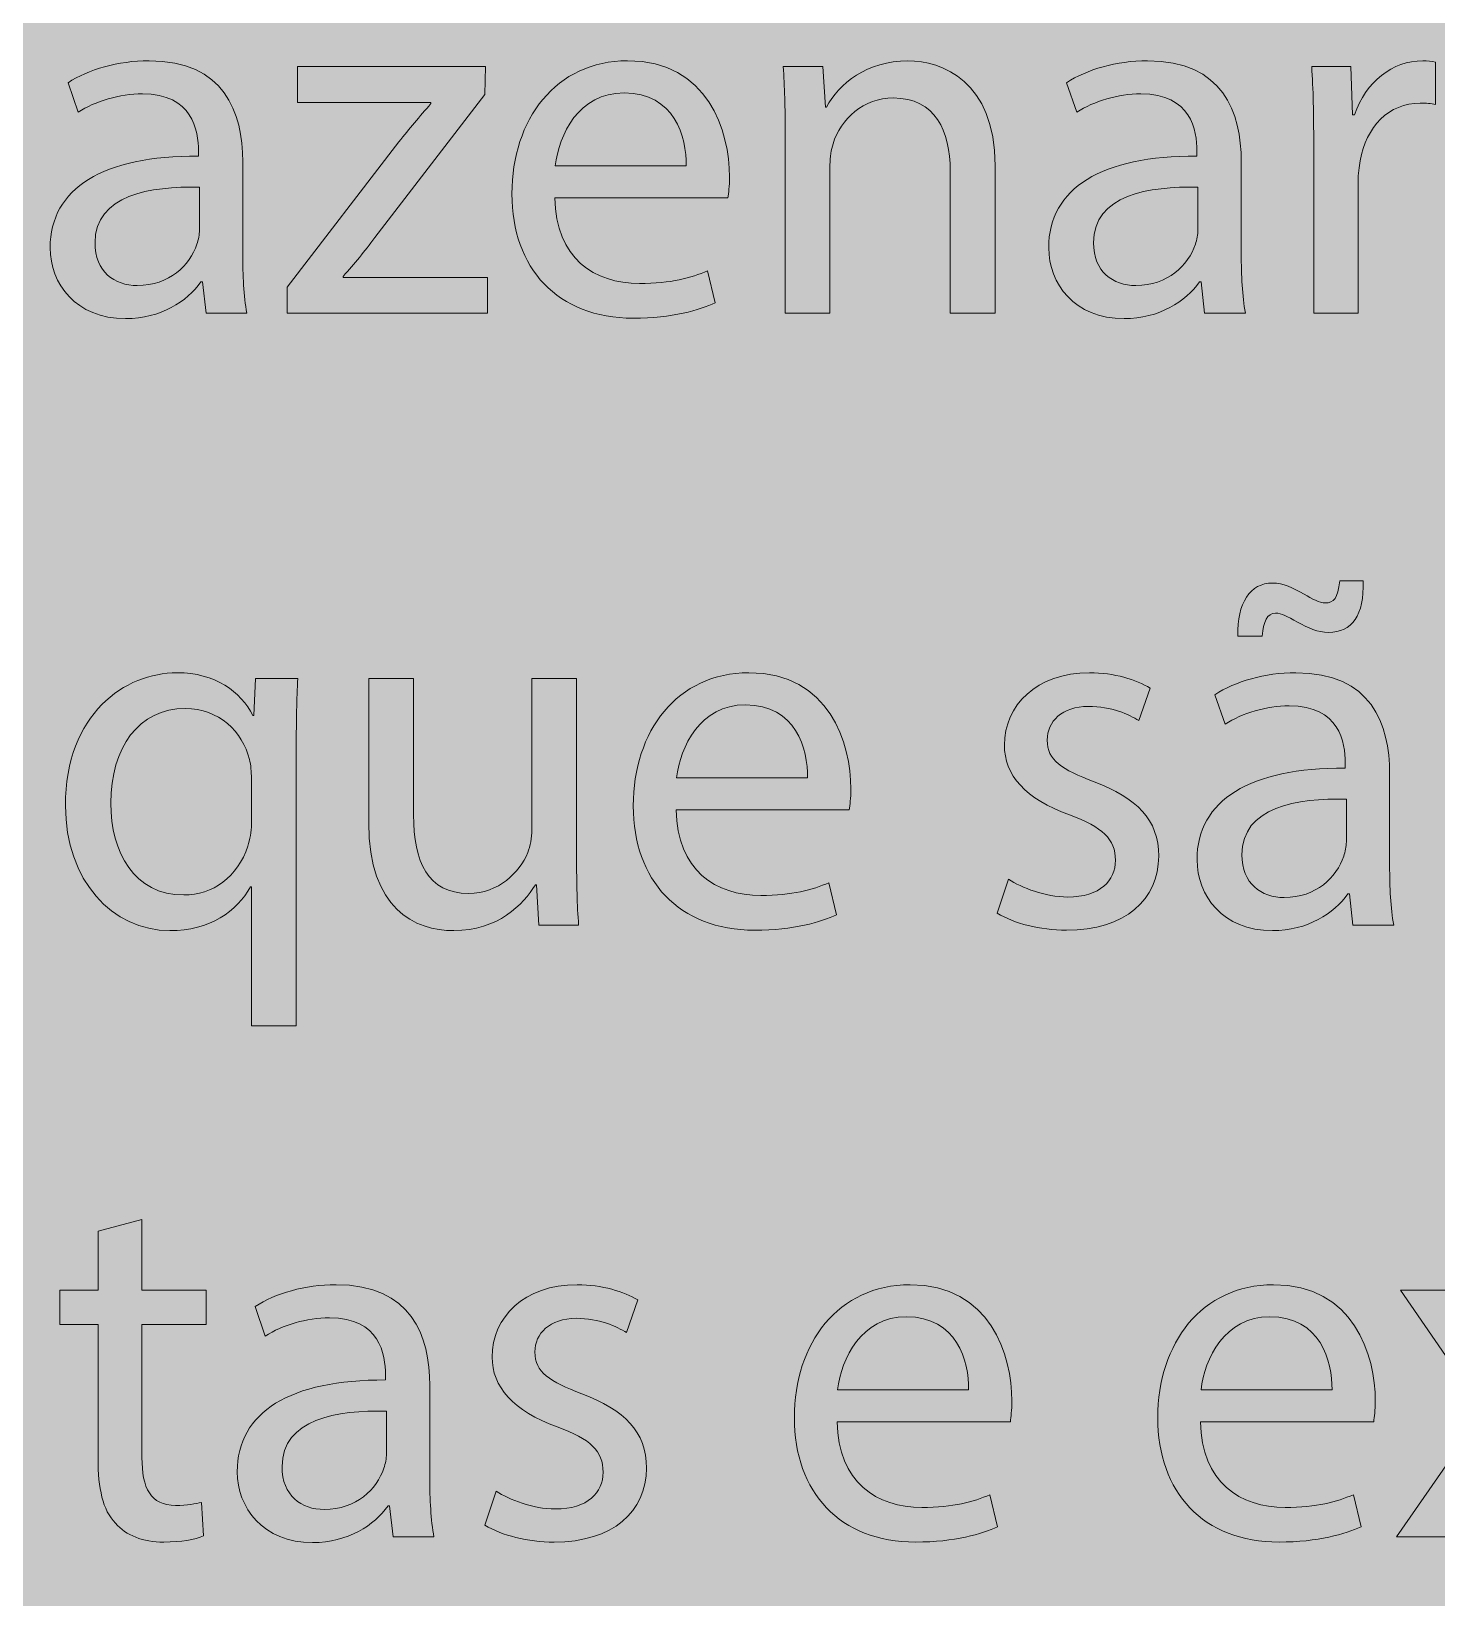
# Model space of a CAD drawing. Header units: inches. Extents: x -507 to 1392, y -754 to 68.
# Drawn here: x 518.1 to 551.19, y -140.87 to -104.02 of the extents above; entities that cross this region are included whole.
import ezdxf

# ---------------------------------------------------------------- set-up
doc = ezdxf.new("R2010")
doc.units = ezdxf.units.IN
doc.header["$MEASUREMENT"] = 0
doc.layers.add('Front', color=7, linetype='Continuous')
picture_1 = doc.add_image_def('image1.png', size_in_pixel=(3301, 2181))

# ---------------------------------------------------------------- blocks, each defined once
blk = doc.blocks.new('block 3')
at = {"layer": 'Front', "true_color": 0x326699}
h = blk.add_hatch(color=165, dxfattribs=at)
h.dxf.hatch_style = 2
h.paths.add_polyline_path([(-211, -462.1), (-211, 61.249), (581, 61.249), (581, -462.1)])
at = {"layer": 'Front'}
image = blk.add_image(picture_1, insert=(-211, -462.191), size_in_units=(792.24, 523.44), dxfattribs=at)
blk = doc.blocks.new('block 47')
at = {"layer": 'Front', "true_color": 0x231f20}
h = blk.add_hatch(color=250, dxfattribs=at)
h.dxf.hatch_style = 2
edge = h.paths.add_edge_path()
edge.add_spline(control_points=[(522.216, -110.646), (522.216, -110.646), (522.132, -109.914), (522.132, -109.914), (522.132, -109.914), (522.096, -109.914), (522.096, -109.914), (521.772, -110.37), (521.149, -110.777), (520.321, -110.777), (519.146, -110.777), (518.546, -109.95), (518.546, -109.11), (518.546, -107.707), (519.793, -106.939), (522.036, -106.952), (522.036, -106.952), (522.036, -106.832), (522.036, -106.832), (522.036, -106.352), (521.904, -105.488), (520.717, -105.488), (520.177, -105.488), (519.614, -105.656), (519.206, -105.92), (519.206, -105.92), (518.966, -105.225), (518.966, -105.225), (519.446, -104.913), (520.142, -104.709), (520.873, -104.709), (522.648, -104.709), (523.08, -105.92), (523.08, -107.083), (523.08, -107.083), (523.08, -109.254), (523.08, -109.254), (523.08, -109.758), (523.104, -110.25), (523.176, -110.646), (523.176, -110.646), (522.216, -110.646), (522.216, -110.646)], knot_values=[0, 0, 0, 0, 1, 1, 1, 2, 2, 2, 3, 3, 3, 4, 4, 4, 5, 5, 5, 6, 6, 6, 7, 7, 7, 8, 8, 8, 9, 9, 9, 10, 10, 10, 11, 11, 11, 12, 12, 12, 13, 13, 13, 14, 14, 14, 14], degree=3, periodic=1)
edge = h.paths.add_edge_path()
edge.add_spline(control_points=[(522.061, -107.683), (520.909, -107.659), (519.602, -107.863), (519.602, -108.99), (519.602, -109.674), (520.058, -109.998), (520.597, -109.998), (521.353, -109.998), (521.833, -109.518), (522, -109.026), (522.036, -108.918), (522.061, -108.798), (522.061, -108.69), (522.061, -108.69), (522.061, -107.683), (522.061, -107.683)], knot_values=[0, 0, 0, 0, 1, 1, 1, 2, 2, 2, 3, 3, 3, 4, 4, 4, 5, 5, 5, 5], degree=3, periodic=1)
h = blk.add_hatch(color=250, dxfattribs=at)
h.dxf.hatch_style = 2
edge = h.paths.add_edge_path()
edge.add_spline(control_points=[(524.126, -110.034), (524.126, -110.034), (526.752, -106.616), (526.752, -106.616), (527.004, -106.304), (527.244, -106.028), (527.508, -105.716), (527.508, -105.716), (527.508, -105.692), (527.508, -105.692), (527.508, -105.692), (524.366, -105.692), (524.366, -105.692), (524.366, -105.692), (524.366, -104.841), (524.366, -104.841), (524.366, -104.841), (528.792, -104.841), (528.792, -104.841), (528.792, -104.841), (528.779, -105.5), (528.779, -105.5), (528.779, -105.5), (526.189, -108.871), (526.189, -108.871), (525.949, -109.194), (525.709, -109.482), (525.445, -109.782), (525.445, -109.782), (525.445, -109.806), (525.445, -109.806), (525.445, -109.806), (528.839, -109.806), (528.839, -109.806), (528.839, -109.806), (528.839, -110.646), (528.839, -110.646), (528.839, -110.646), (524.126, -110.646), (524.126, -110.646), (524.126, -110.646), (524.126, -110.034), (524.126, -110.034)], knot_values=[0, 0, 0, 0, 1, 1, 1, 2, 2, 2, 3, 3, 3, 4, 4, 4, 5, 5, 5, 6, 6, 6, 7, 7, 7, 8, 8, 8, 9, 9, 9, 10, 10, 10, 11, 11, 11, 12, 12, 12, 13, 13, 13, 14, 14, 14, 14], degree=3, periodic=1)
h = blk.add_hatch(color=250, dxfattribs=at)
h.dxf.hatch_style = 2
edge = h.paths.add_edge_path()
edge.add_spline(control_points=[(530.426, -107.935), (530.45, -109.362), (531.361, -109.95), (532.417, -109.95), (533.172, -109.95), (533.628, -109.818), (534.023, -109.65), (534.023, -109.65), (534.204, -110.406), (534.204, -110.406), (533.832, -110.574), (533.196, -110.766), (532.272, -110.766), (530.485, -110.766), (529.418, -109.59), (529.418, -107.839), (529.418, -106.088), (530.45, -104.709), (532.141, -104.709), (534.036, -104.709), (534.54, -106.376), (534.54, -107.443), (534.54, -107.659), (534.515, -107.827), (534.503, -107.935), (534.503, -107.935), (530.426, -107.935), (530.426, -107.935)], knot_values=[0, 0, 0, 0, 1, 1, 1, 2, 2, 2, 3, 3, 3, 4, 4, 4, 5, 5, 5, 6, 6, 6, 7, 7, 7, 8, 8, 8, 9, 9, 9, 9], degree=3, periodic=1)
edge = h.paths.add_edge_path()
edge.add_spline(control_points=[(533.52, -107.179), (533.532, -106.508), (533.244, -105.464), (532.057, -105.464), (530.989, -105.464), (530.521, -106.448), (530.438, -107.179), (530.438, -107.179), (533.52, -107.179), (533.52, -107.179)], knot_values=[0, 0, 0, 0, 1, 1, 1, 2, 2, 2, 3, 3, 3, 3], degree=3, periodic=1)
h = blk.add_hatch(color=250, dxfattribs=at)
h.dxf.hatch_style = 2
edge = h.paths.add_edge_path()
edge.add_spline(control_points=[(535.85, -106.412), (535.85, -105.812), (535.838, -105.32), (535.802, -104.841), (535.802, -104.841), (536.737, -104.841), (536.737, -104.841), (536.737, -104.841), (536.797, -105.8), (536.797, -105.8), (536.797, -105.8), (536.821, -105.8), (536.821, -105.8), (537.109, -105.249), (537.781, -104.709), (538.74, -104.709), (539.543, -104.709), (540.791, -105.188), (540.791, -107.179), (540.791, -107.179), (540.791, -110.646), (540.791, -110.646), (540.791, -110.646), (539.735, -110.646), (539.735, -110.646), (539.735, -110.646), (539.735, -107.299), (539.735, -107.299), (539.735, -106.364), (539.388, -105.584), (538.392, -105.584), (537.697, -105.584), (537.157, -106.076), (536.977, -106.664), (536.929, -106.795), (536.905, -106.976), (536.905, -107.155), (536.905, -107.155), (536.905, -110.646), (536.905, -110.646), (536.905, -110.646), (535.85, -110.646), (535.85, -110.646), (535.85, -110.646), (535.85, -106.412), (535.85, -106.412)], knot_values=[0, 0, 0, 0, 1, 1, 1, 2, 2, 2, 3, 3, 3, 4, 4, 4, 5, 5, 5, 6, 6, 6, 7, 7, 7, 8, 8, 8, 9, 9, 9, 10, 10, 10, 11, 11, 11, 12, 12, 12, 13, 13, 13, 14, 14, 14, 15, 15, 15, 15], degree=3, periodic=1)
h = blk.add_hatch(color=250, dxfattribs=at)
h.dxf.hatch_style = 2
edge = h.paths.add_edge_path()
edge.add_spline(control_points=[(545.724, -110.646), (545.724, -110.646), (545.64, -109.914), (545.64, -109.914), (545.64, -109.914), (545.604, -109.914), (545.604, -109.914), (545.28, -110.37), (544.657, -110.777), (543.829, -110.777), (542.654, -110.777), (542.054, -109.95), (542.054, -109.11), (542.054, -107.707), (543.301, -106.939), (545.544, -106.952), (545.544, -106.952), (545.544, -106.832), (545.544, -106.832), (545.544, -106.352), (545.412, -105.488), (544.225, -105.488), (543.685, -105.488), (543.122, -105.656), (542.714, -105.92), (542.714, -105.92), (542.474, -105.225), (542.474, -105.225), (542.954, -104.913), (543.649, -104.709), (544.381, -104.709), (546.156, -104.709), (546.587, -105.92), (546.587, -107.083), (546.587, -107.083), (546.587, -109.254), (546.587, -109.254), (546.587, -109.758), (546.611, -110.25), (546.684, -110.646), (546.684, -110.646), (545.724, -110.646), (545.724, -110.646)], knot_values=[0, 0, 0, 0, 1, 1, 1, 2, 2, 2, 3, 3, 3, 4, 4, 4, 5, 5, 5, 6, 6, 6, 7, 7, 7, 8, 8, 8, 9, 9, 9, 10, 10, 10, 11, 11, 11, 12, 12, 12, 13, 13, 13, 14, 14, 14, 14], degree=3, periodic=1)
edge = h.paths.add_edge_path()
edge.add_spline(control_points=[(545.568, -107.683), (544.417, -107.659), (543.109, -107.863), (543.109, -108.99), (543.109, -109.674), (543.565, -109.998), (544.105, -109.998), (544.86, -109.998), (545.34, -109.518), (545.508, -109.026), (545.544, -108.918), (545.568, -108.798), (545.568, -108.69), (545.568, -108.69), (545.568, -107.683), (545.568, -107.683)], knot_values=[0, 0, 0, 0, 1, 1, 1, 2, 2, 2, 3, 3, 3, 4, 4, 4, 5, 5, 5, 5], degree=3, periodic=1)
h = blk.add_hatch(color=250, dxfattribs=at)
h.dxf.hatch_style = 2
edge = h.paths.add_edge_path()
edge.add_spline(control_points=[(548.293, -106.652), (548.293, -105.968), (548.281, -105.38), (548.246, -104.841), (548.246, -104.841), (549.169, -104.841), (549.169, -104.841), (549.169, -104.841), (549.205, -105.98), (549.205, -105.98), (549.205, -105.98), (549.253, -105.98), (549.253, -105.98), (549.517, -105.201), (550.152, -104.709), (550.86, -104.709), (550.98, -104.709), (551.064, -104.721), (551.16, -104.745), (551.16, -104.745), (551.16, -105.74), (551.16, -105.74), (551.052, -105.716), (550.944, -105.704), (550.8, -105.704), (550.057, -105.704), (549.529, -106.268), (549.385, -107.06), (549.361, -107.204), (549.337, -107.371), (549.337, -107.551), (549.337, -107.551), (549.337, -110.646), (549.337, -110.646), (549.337, -110.646), (548.293, -110.646), (548.293, -110.646), (548.293, -110.646), (548.293, -106.652), (548.293, -106.652)], knot_values=[0, 0, 0, 0, 1, 1, 1, 2, 2, 2, 3, 3, 3, 4, 4, 4, 5, 5, 5, 6, 6, 6, 7, 7, 7, 8, 8, 8, 9, 9, 9, 10, 10, 10, 11, 11, 11, 12, 12, 12, 13, 13, 13, 13], degree=3, periodic=1)
h = blk.add_hatch(color=250, dxfattribs=at)
h.dxf.hatch_style = 2
edge = h.paths.add_edge_path()
edge.add_spline(control_points=[(549.216, -125.045), (549.216, -125.045), (549.132, -124.314), (549.132, -124.314), (549.132, -124.314), (549.096, -124.314), (549.096, -124.314), (548.772, -124.77), (548.149, -125.177), (547.321, -125.177), (546.146, -125.177), (545.546, -124.35), (545.546, -123.51), (545.546, -122.107), (546.793, -121.339), (549.036, -121.352), (549.036, -121.352), (549.036, -121.231), (549.036, -121.231), (549.036, -120.752), (548.904, -119.888), (547.717, -119.888), (547.177, -119.888), (546.614, -120.056), (546.206, -120.32), (546.206, -120.32), (545.966, -119.625), (545.966, -119.625), (546.446, -119.312), (547.142, -119.109), (547.873, -119.109), (549.648, -119.109), (550.08, -120.32), (550.08, -121.483), (550.08, -121.483), (550.08, -123.654), (550.08, -123.654), (550.08, -124.158), (550.104, -124.649), (550.176, -125.045), (550.176, -125.045), (549.216, -125.045), (549.216, -125.045)], knot_values=[0, 0, 0, 0, 1, 1, 1, 2, 2, 2, 3, 3, 3, 4, 4, 4, 5, 5, 5, 6, 6, 6, 7, 7, 7, 8, 8, 8, 9, 9, 9, 10, 10, 10, 11, 11, 11, 12, 12, 12, 13, 13, 13, 14, 14, 14, 14], degree=3, periodic=1)
edge = h.paths.add_edge_path()
edge.add_spline(control_points=[(546.506, -118.245), (546.482, -117.466), (546.806, -116.998), (547.321, -116.998), (547.585, -116.998), (547.789, -117.106), (548.065, -117.262), (548.257, -117.37), (548.425, -117.466), (548.568, -117.466), (548.76, -117.466), (548.868, -117.357), (548.904, -116.95), (548.904, -116.95), (549.456, -116.95), (549.456, -116.95), (549.48, -117.753), (549.204, -118.161), (548.641, -118.161), (548.389, -118.161), (548.161, -118.053), (547.909, -117.921), (547.669, -117.777), (547.537, -117.706), (547.393, -117.706), (547.201, -117.706), (547.105, -117.909), (547.082, -118.245), (547.082, -118.245), (546.506, -118.245), (546.506, -118.245)], knot_values=[0, 0, 0, 0, 1, 1, 1, 2, 2, 2, 3, 3, 3, 4, 4, 4, 5, 5, 5, 6, 6, 6, 7, 7, 7, 8, 8, 8, 9, 9, 9, 10, 10, 10, 10], degree=3, periodic=1)
edge = h.paths.add_edge_path()
edge.add_spline(control_points=[(549.061, -122.083), (547.909, -122.059), (546.602, -122.263), (546.602, -123.39), (546.602, -124.074), (547.058, -124.398), (547.597, -124.398), (548.353, -124.398), (548.833, -123.918), (549, -123.426), (549.036, -123.318), (549.061, -123.198), (549.061, -123.09), (549.061, -123.09), (549.061, -122.083), (549.061, -122.083)], knot_values=[0, 0, 0, 0, 1, 1, 1, 2, 2, 2, 3, 3, 3, 4, 4, 4, 5, 5, 5, 5], degree=3, periodic=1)
h = blk.add_hatch(color=250, dxfattribs=at)
h.dxf.hatch_style = 2
edge = h.paths.add_edge_path()
edge.add_spline(control_points=[(523.284, -124.146), (523.284, -124.146), (523.26, -124.146), (523.26, -124.146), (522.948, -124.722), (522.301, -125.177), (521.365, -125.177), (520.01, -125.177), (518.906, -124.002), (518.906, -122.239), (518.906, -120.068), (520.31, -119.109), (521.533, -119.109), (522.433, -119.109), (523.032, -119.552), (523.32, -120.116), (523.32, -120.116), (523.344, -120.116), (523.344, -120.116), (523.344, -120.116), (523.38, -119.241), (523.38, -119.241), (523.38, -119.241), (524.375, -119.241), (524.375, -119.241), (524.352, -119.732), (524.339, -120.236), (524.339, -120.836), (524.339, -120.836), (524.339, -127.42), (524.339, -127.42), (524.339, -127.42), (523.284, -127.42), (523.284, -127.42), (523.284, -127.42), (523.284, -124.146), (523.284, -124.146)], knot_values=[0, 0, 0, 0, 1, 1, 1, 2, 2, 2, 3, 3, 3, 4, 4, 4, 5, 5, 5, 6, 6, 6, 7, 7, 7, 8, 8, 8, 9, 9, 9, 10, 10, 10, 11, 11, 11, 12, 12, 12, 12], degree=3, periodic=1)
edge = h.paths.add_edge_path()
edge.add_spline(control_points=[(523.284, -121.591), (523.284, -121.447), (523.272, -121.279), (523.236, -121.147), (523.08, -120.5), (522.517, -119.948), (521.725, -119.948), (520.633, -119.948), (519.974, -120.872), (519.974, -122.179), (519.974, -123.331), (520.525, -124.338), (521.689, -124.338), (522.373, -124.338), (522.96, -123.918), (523.2, -123.187), (523.248, -123.042), (523.284, -122.839), (523.284, -122.683), (523.284, -122.683), (523.284, -121.591), (523.284, -121.591)], knot_values=[0, 0, 0, 0, 1, 1, 1, 2, 2, 2, 3, 3, 3, 4, 4, 4, 5, 5, 5, 6, 6, 6, 7, 7, 7, 7], degree=3, periodic=1)
h = blk.add_hatch(color=250, dxfattribs=at)
h.dxf.hatch_style = 2
edge = h.paths.add_edge_path()
edge.add_spline(control_points=[(530.939, -123.462), (530.939, -124.062), (530.951, -124.59), (530.987, -125.045), (530.987, -125.045), (530.052, -125.045), (530.052, -125.045), (530.052, -125.045), (529.992, -124.098), (529.992, -124.098), (529.992, -124.098), (529.968, -124.098), (529.968, -124.098), (529.692, -124.565), (529.081, -125.177), (528.049, -125.177), (527.138, -125.177), (526.046, -124.674), (526.046, -122.635), (526.046, -122.635), (526.046, -119.241), (526.046, -119.241), (526.046, -119.241), (527.102, -119.241), (527.102, -119.241), (527.102, -119.241), (527.102, -122.455), (527.102, -122.455), (527.102, -123.558), (527.438, -124.302), (528.397, -124.302), (529.104, -124.302), (529.596, -123.81), (529.788, -123.342), (529.848, -123.187), (529.884, -122.995), (529.884, -122.803), (529.884, -122.803), (529.884, -119.241), (529.884, -119.241), (529.884, -119.241), (530.939, -119.241), (530.939, -119.241), (530.939, -119.241), (530.939, -123.462), (530.939, -123.462)], knot_values=[0, 0, 0, 0, 1, 1, 1, 2, 2, 2, 3, 3, 3, 4, 4, 4, 5, 5, 5, 6, 6, 6, 7, 7, 7, 8, 8, 8, 9, 9, 9, 10, 10, 10, 11, 11, 11, 12, 12, 12, 13, 13, 13, 14, 14, 14, 15, 15, 15, 15], degree=3, periodic=1)
h = blk.add_hatch(color=250, dxfattribs=at)
h.dxf.hatch_style = 2
edge = h.paths.add_edge_path()
edge.add_spline(control_points=[(533.282, -122.335), (533.306, -123.762), (534.218, -124.35), (535.273, -124.35), (536.028, -124.35), (536.484, -124.218), (536.88, -124.05), (536.88, -124.05), (537.06, -124.806), (537.06, -124.806), (536.688, -124.974), (536.053, -125.166), (535.129, -125.166), (533.342, -125.166), (532.274, -123.99), (532.274, -122.239), (532.274, -120.488), (533.306, -119.109), (534.997, -119.109), (536.892, -119.109), (537.396, -120.776), (537.396, -121.843), (537.396, -122.059), (537.372, -122.227), (537.36, -122.335), (537.36, -122.335), (533.282, -122.335), (533.282, -122.335)], knot_values=[0, 0, 0, 0, 1, 1, 1, 2, 2, 2, 3, 3, 3, 4, 4, 4, 5, 5, 5, 6, 6, 6, 7, 7, 7, 8, 8, 8, 9, 9, 9, 9], degree=3, periodic=1)
edge = h.paths.add_edge_path()
edge.add_spline(control_points=[(536.376, -121.579), (536.388, -120.908), (536.101, -119.864), (534.913, -119.864), (533.846, -119.864), (533.378, -120.848), (533.294, -121.579), (533.294, -121.579), (536.376, -121.579), (536.376, -121.579)], knot_values=[0, 0, 0, 0, 1, 1, 1, 2, 2, 2, 3, 3, 3, 3], degree=3, periodic=1)
h = blk.add_hatch(color=250, dxfattribs=at)
h.dxf.hatch_style = 2
edge = h.paths.add_edge_path()
edge.add_spline(control_points=[(541.106, -123.966), (541.418, -124.17), (541.97, -124.386), (542.498, -124.386), (543.265, -124.386), (543.625, -124.002), (543.625, -123.522), (543.625, -123.019), (543.325, -122.743), (542.545, -122.455), (541.502, -122.083), (541.01, -121.507), (541.01, -120.812), (541.01, -119.876), (541.766, -119.109), (543.013, -119.109), (543.601, -119.109), (544.116, -119.276), (544.44, -119.468), (544.44, -119.468), (544.176, -120.236), (544.176, -120.236), (543.949, -120.092), (543.529, -119.9), (542.989, -119.9), (542.365, -119.9), (542.018, -120.26), (542.018, -120.692), (542.018, -121.171), (542.365, -121.387), (543.121, -121.675), (544.128, -122.059), (544.644, -122.563), (544.644, -123.426), (544.644, -124.446), (543.853, -125.166), (542.473, -125.166), (541.838, -125.166), (541.25, -125.009), (540.842, -124.77), (540.842, -124.77), (541.106, -123.966), (541.106, -123.966)], knot_values=[0, 0, 0, 0, 1, 1, 1, 2, 2, 2, 3, 3, 3, 4, 4, 4, 5, 5, 5, 6, 6, 6, 7, 7, 7, 8, 8, 8, 9, 9, 9, 10, 10, 10, 11, 11, 11, 12, 12, 12, 13, 13, 13, 14, 14, 14, 14], degree=3, periodic=1)
h = blk.add_hatch(color=250, dxfattribs=at)
h.dxf.hatch_style = 2
edge = h.paths.add_edge_path()
edge.add_spline(control_points=[(520.706, -131.974), (520.706, -131.974), (520.706, -133.641), (520.706, -133.641), (520.706, -133.641), (522.217, -133.641), (522.217, -133.641), (522.217, -133.641), (522.217, -134.444), (522.217, -134.444), (522.217, -134.444), (520.706, -134.444), (520.706, -134.444), (520.706, -134.444), (520.706, -137.574), (520.706, -137.574), (520.706, -138.294), (520.909, -138.702), (521.497, -138.702), (521.773, -138.702), (521.977, -138.666), (522.108, -138.63), (522.108, -138.63), (522.157, -139.421), (522.157, -139.421), (521.953, -139.505), (521.629, -139.565), (521.221, -139.565), (520.729, -139.565), (520.333, -139.409), (520.082, -139.122), (519.782, -138.81), (519.674, -138.294), (519.674, -137.61), (519.674, -137.61), (519.674, -134.444), (519.674, -134.444), (519.674, -134.444), (518.774, -134.444), (518.774, -134.444), (518.774, -134.444), (518.774, -133.641), (518.774, -133.641), (518.774, -133.641), (519.674, -133.641), (519.674, -133.641), (519.674, -133.641), (519.674, -132.249), (519.674, -132.249), (519.674, -132.249), (520.706, -131.974), (520.706, -131.974)], knot_values=[0, 0, 0, 0, 1, 1, 1, 2, 2, 2, 3, 3, 3, 4, 4, 4, 5, 5, 5, 6, 6, 6, 7, 7, 7, 8, 8, 8, 9, 9, 9, 10, 10, 10, 11, 11, 11, 12, 12, 12, 13, 13, 13, 14, 14, 14, 15, 15, 15, 16, 16, 16, 17, 17, 17, 17], degree=3, periodic=1)
h = blk.add_hatch(color=250, dxfattribs=at)
h.dxf.hatch_style = 2
edge = h.paths.add_edge_path()
edge.add_spline(control_points=[(526.62, -139.445), (526.62, -139.445), (526.536, -138.714), (526.536, -138.714), (526.536, -138.714), (526.5, -138.714), (526.5, -138.714), (526.176, -139.169), (525.553, -139.577), (524.725, -139.577), (523.55, -139.577), (522.95, -138.75), (522.95, -137.91), (522.95, -136.507), (524.197, -135.739), (526.44, -135.751), (526.44, -135.751), (526.44, -135.631), (526.44, -135.631), (526.44, -135.152), (526.308, -134.288), (525.121, -134.288), (524.581, -134.288), (524.018, -134.456), (523.61, -134.72), (523.61, -134.72), (523.37, -134.024), (523.37, -134.024), (523.85, -133.712), (524.545, -133.509), (525.277, -133.509), (527.052, -133.509), (527.483, -134.72), (527.483, -135.883), (527.483, -135.883), (527.483, -138.054), (527.483, -138.054), (527.483, -138.558), (527.507, -139.049), (527.58, -139.445), (527.58, -139.445), (526.62, -139.445), (526.62, -139.445)], knot_values=[0, 0, 0, 0, 1, 1, 1, 2, 2, 2, 3, 3, 3, 4, 4, 4, 5, 5, 5, 6, 6, 6, 7, 7, 7, 8, 8, 8, 9, 9, 9, 10, 10, 10, 11, 11, 11, 12, 12, 12, 13, 13, 13, 14, 14, 14, 14], degree=3, periodic=1)
edge = h.paths.add_edge_path()
edge.add_spline(control_points=[(526.464, -136.483), (525.312, -136.459), (524.005, -136.663), (524.005, -137.79), (524.005, -138.474), (524.461, -138.798), (525.001, -138.798), (525.756, -138.798), (526.236, -138.318), (526.404, -137.826), (526.44, -137.718), (526.464, -137.598), (526.464, -137.49), (526.464, -137.49), (526.464, -136.483), (526.464, -136.483)], knot_values=[0, 0, 0, 0, 1, 1, 1, 2, 2, 2, 3, 3, 3, 4, 4, 4, 5, 5, 5, 5], degree=3, periodic=1)
h = blk.add_hatch(color=250, dxfattribs=at)
h.dxf.hatch_style = 2
edge = h.paths.add_edge_path()
edge.add_spline(control_points=[(529.046, -138.366), (529.358, -138.57), (529.91, -138.786), (530.438, -138.786), (531.205, -138.786), (531.564, -138.402), (531.564, -137.922), (531.564, -137.418), (531.265, -137.143), (530.485, -136.854), (529.442, -136.483), (528.95, -135.907), (528.95, -135.211), (528.95, -134.276), (529.706, -133.509), (530.953, -133.509), (531.541, -133.509), (532.057, -133.676), (532.38, -133.868), (532.38, -133.868), (532.116, -134.636), (532.116, -134.636), (531.889, -134.492), (531.469, -134.3), (530.929, -134.3), (530.305, -134.3), (529.958, -134.66), (529.958, -135.092), (529.958, -135.571), (530.305, -135.787), (531.061, -136.075), (532.068, -136.459), (532.584, -136.963), (532.584, -137.826), (532.584, -138.846), (531.792, -139.565), (530.413, -139.565), (529.778, -139.565), (529.19, -139.409), (528.782, -139.169), (528.782, -139.169), (529.046, -138.366), (529.046, -138.366)], knot_values=[0, 0, 0, 0, 1, 1, 1, 2, 2, 2, 3, 3, 3, 4, 4, 4, 5, 5, 5, 6, 6, 6, 7, 7, 7, 8, 8, 8, 9, 9, 9, 10, 10, 10, 11, 11, 11, 12, 12, 12, 13, 13, 13, 14, 14, 14, 14], degree=3, periodic=1)
h = blk.add_hatch(color=250, dxfattribs=at)
h.dxf.hatch_style = 2
edge = h.paths.add_edge_path()
edge.add_spline(control_points=[(537.074, -136.735), (537.098, -138.162), (538.009, -138.75), (539.064, -138.75), (539.82, -138.75), (540.276, -138.618), (540.671, -138.45), (540.671, -138.45), (540.852, -139.206), (540.852, -139.206), (540.479, -139.374), (539.844, -139.565), (538.92, -139.565), (537.133, -139.565), (536.066, -138.39), (536.066, -136.639), (536.066, -134.888), (537.098, -133.509), (538.789, -133.509), (540.684, -133.509), (541.188, -135.176), (541.188, -136.243), (541.188, -136.459), (541.163, -136.627), (541.151, -136.735), (541.151, -136.735), (537.074, -136.735), (537.074, -136.735)], knot_values=[0, 0, 0, 0, 1, 1, 1, 2, 2, 2, 3, 3, 3, 4, 4, 4, 5, 5, 5, 6, 6, 6, 7, 7, 7, 8, 8, 8, 9, 9, 9, 9], degree=3, periodic=1)
edge = h.paths.add_edge_path()
edge.add_spline(control_points=[(540.168, -135.979), (540.18, -135.308), (539.892, -134.264), (538.705, -134.264), (537.637, -134.264), (537.169, -135.248), (537.085, -135.979), (537.085, -135.979), (540.168, -135.979), (540.168, -135.979)], knot_values=[0, 0, 0, 0, 1, 1, 1, 2, 2, 2, 3, 3, 3, 3], degree=3, periodic=1)
h = blk.add_hatch(color=250, dxfattribs=at)
h.dxf.hatch_style = 2
edge = h.paths.add_edge_path()
edge.add_spline(control_points=[(545.629, -136.735), (545.653, -138.162), (546.564, -138.75), (547.62, -138.75), (548.375, -138.75), (548.832, -138.618), (549.227, -138.45), (549.227, -138.45), (549.407, -139.206), (549.407, -139.206), (549.035, -139.374), (548.4, -139.565), (547.476, -139.565), (545.689, -139.565), (544.622, -138.39), (544.622, -136.639), (544.622, -134.888), (545.653, -133.509), (547.344, -133.509), (549.239, -133.509), (549.743, -135.176), (549.743, -136.243), (549.743, -136.459), (549.719, -136.627), (549.707, -136.735), (549.707, -136.735), (545.629, -136.735), (545.629, -136.735)], knot_values=[0, 0, 0, 0, 1, 1, 1, 2, 2, 2, 3, 3, 3, 4, 4, 4, 5, 5, 5, 6, 6, 6, 7, 7, 7, 8, 8, 8, 9, 9, 9, 9], degree=3, periodic=1)
edge = h.paths.add_edge_path()
edge.add_spline(control_points=[(548.724, -135.979), (548.735, -135.308), (548.448, -134.264), (547.26, -134.264), (546.193, -134.264), (545.725, -135.248), (545.641, -135.979), (545.641, -135.979), (548.724, -135.979), (548.724, -135.979)], knot_values=[0, 0, 0, 0, 1, 1, 1, 2, 2, 2, 3, 3, 3, 3], degree=3, periodic=1)
h = blk.add_hatch(color=250, dxfattribs=at)
h.dxf.hatch_style = 2
edge = h.paths.add_edge_path()
edge.add_spline(control_points=[(551.509, -133.641), (551.509, -133.641), (552.337, -134.888), (552.337, -134.888), (552.553, -135.211), (552.732, -135.512), (552.925, -135.835), (552.925, -135.835), (552.96, -135.835), (552.96, -135.835), (553.152, -135.487), (553.344, -135.188), (553.536, -134.876), (553.536, -134.876), (554.352, -133.641), (554.352, -133.641), (554.352, -133.641), (555.491, -133.641), (555.491, -133.641), (555.491, -133.641), (553.512, -136.447), (553.512, -136.447), (553.512, -136.447), (555.551, -139.445), (555.551, -139.445), (555.551, -139.445), (554.352, -139.445), (554.352, -139.445), (554.352, -139.445), (553.5, -138.138), (553.5, -138.138), (553.272, -137.802), (553.081, -137.479), (552.876, -137.13), (552.876, -137.13), (552.853, -137.13), (552.853, -137.13), (552.661, -137.479), (552.457, -137.79), (552.241, -138.138), (552.241, -138.138), (551.401, -139.445), (551.401, -139.445), (551.401, -139.445), (550.238, -139.445), (550.238, -139.445), (550.238, -139.445), (552.301, -136.483), (552.301, -136.483), (552.301, -136.483), (550.334, -133.641), (550.334, -133.641), (550.334, -133.641), (551.509, -133.641), (551.509, -133.641)], knot_values=[0, 0, 0, 0, 1, 1, 1, 2, 2, 2, 3, 3, 3, 4, 4, 4, 5, 5, 5, 6, 6, 6, 7, 7, 7, 8, 8, 8, 9, 9, 9, 10, 10, 10, 11, 11, 11, 12, 12, 12, 13, 13, 13, 14, 14, 14, 15, 15, 15, 16, 16, 16, 17, 17, 17, 18, 18, 18, 18], degree=3, periodic=1)
at = {"layer": 'Front', "lineweight": 0}
for points, knots in [([(522.216, -110.646), (522.216, -110.646), (522.132, -109.914), (522.132, -109.914), (522.132, -109.914), (522.096, -109.914), (522.096, -109.914), (521.772, -110.37), (521.149, -110.777), (520.321, -110.777), (519.146, -110.777), (518.546, -109.95), (518.546, -109.11), (518.546, -107.707), (519.793, -106.939), (522.036, -106.952), (522.036, -106.952), (522.036, -106.832), (522.036, -106.832), (522.036, -106.352), (521.904, -105.488), (520.717, -105.488), (520.177, -105.488), (519.614, -105.656), (519.206, -105.92), (519.206, -105.92), (518.966, -105.225), (518.966, -105.225), (519.446, -104.913), (520.142, -104.709), (520.873, -104.709), (522.648, -104.709), (523.08, -105.92), (523.08, -107.083), (523.08, -107.083), (523.08, -109.254), (523.08, -109.254), (523.08, -109.758), (523.104, -110.25), (523.176, -110.646), (523.176, -110.646), (522.216, -110.646), (522.216, -110.646)], [0, 0, 0, 0, 1, 1, 1, 2, 2, 2, 3, 3, 3, 4, 4, 4, 5, 5, 5, 6, 6, 6, 7, 7, 7, 8, 8, 8, 9, 9, 9, 10, 10, 10, 11, 11, 11, 12, 12, 12, 13, 13, 13, 14, 14, 14, 14]), ([(524.126, -110.034), (524.126, -110.034), (526.752, -106.616), (526.752, -106.616), (527.004, -106.304), (527.244, -106.028), (527.508, -105.716), (527.508, -105.716), (527.508, -105.692), (527.508, -105.692), (527.508, -105.692), (524.366, -105.692), (524.366, -105.692), (524.366, -105.692), (524.366, -104.841), (524.366, -104.841), (524.366, -104.841), (528.792, -104.841), (528.792, -104.841), (528.792, -104.841), (528.779, -105.5), (528.779, -105.5), (528.779, -105.5), (526.189, -108.871), (526.189, -108.871), (525.949, -109.194), (525.709, -109.482), (525.445, -109.782), (525.445, -109.782), (525.445, -109.806), (525.445, -109.806), (525.445, -109.806), (528.839, -109.806), (528.839, -109.806), (528.839, -109.806), (528.839, -110.646), (528.839, -110.646), (528.839, -110.646), (524.126, -110.646), (524.126, -110.646), (524.126, -110.646), (524.126, -110.034), (524.126, -110.034)], [0, 0, 0, 0, 1, 1, 1, 2, 2, 2, 3, 3, 3, 4, 4, 4, 5, 5, 5, 6, 6, 6, 7, 7, 7, 8, 8, 8, 9, 9, 9, 10, 10, 10, 11, 11, 11, 12, 12, 12, 13, 13, 13, 14, 14, 14, 14]), ([(530.426, -107.935), (530.45, -109.362), (531.361, -109.95), (532.417, -109.95), (533.172, -109.95), (533.628, -109.818), (534.023, -109.65), (534.023, -109.65), (534.204, -110.406), (534.204, -110.406), (533.832, -110.574), (533.196, -110.766), (532.272, -110.766), (530.485, -110.766), (529.418, -109.59), (529.418, -107.839), (529.418, -106.088), (530.45, -104.709), (532.141, -104.709), (534.036, -104.709), (534.54, -106.376), (534.54, -107.443), (534.54, -107.659), (534.515, -107.827), (534.503, -107.935), (534.503, -107.935), (530.426, -107.935), (530.426, -107.935)], [0, 0, 0, 0, 1, 1, 1, 2, 2, 2, 3, 3, 3, 4, 4, 4, 5, 5, 5, 6, 6, 6, 7, 7, 7, 8, 8, 8, 9, 9, 9, 9]), ([(535.85, -106.412), (535.85, -105.812), (535.838, -105.32), (535.802, -104.841), (535.802, -104.841), (536.737, -104.841), (536.737, -104.841), (536.737, -104.841), (536.797, -105.8), (536.797, -105.8), (536.797, -105.8), (536.821, -105.8), (536.821, -105.8), (537.109, -105.249), (537.781, -104.709), (538.74, -104.709), (539.543, -104.709), (540.791, -105.188), (540.791, -107.179), (540.791, -107.179), (540.791, -110.646), (540.791, -110.646), (540.791, -110.646), (539.735, -110.646), (539.735, -110.646), (539.735, -110.646), (539.735, -107.299), (539.735, -107.299), (539.735, -106.364), (539.388, -105.584), (538.392, -105.584), (537.697, -105.584), (537.157, -106.076), (536.977, -106.664), (536.929, -106.795), (536.905, -106.976), (536.905, -107.155), (536.905, -107.155), (536.905, -110.646), (536.905, -110.646), (536.905, -110.646), (535.85, -110.646), (535.85, -110.646), (535.85, -110.646), (535.85, -106.412), (535.85, -106.412)], [0, 0, 0, 0, 1, 1, 1, 2, 2, 2, 3, 3, 3, 4, 4, 4, 5, 5, 5, 6, 6, 6, 7, 7, 7, 8, 8, 8, 9, 9, 9, 10, 10, 10, 11, 11, 11, 12, 12, 12, 13, 13, 13, 14, 14, 14, 15, 15, 15, 15]), ([(545.724, -110.646), (545.724, -110.646), (545.64, -109.914), (545.64, -109.914), (545.64, -109.914), (545.604, -109.914), (545.604, -109.914), (545.28, -110.37), (544.657, -110.777), (543.829, -110.777), (542.654, -110.777), (542.054, -109.95), (542.054, -109.11), (542.054, -107.707), (543.301, -106.939), (545.544, -106.952), (545.544, -106.952), (545.544, -106.832), (545.544, -106.832), (545.544, -106.352), (545.412, -105.488), (544.225, -105.488), (543.685, -105.488), (543.122, -105.656), (542.714, -105.92), (542.714, -105.92), (542.474, -105.225), (542.474, -105.225), (542.954, -104.913), (543.649, -104.709), (544.381, -104.709), (546.156, -104.709), (546.587, -105.92), (546.587, -107.083), (546.587, -107.083), (546.587, -109.254), (546.587, -109.254), (546.587, -109.758), (546.611, -110.25), (546.684, -110.646), (546.684, -110.646), (545.724, -110.646), (545.724, -110.646)], [0, 0, 0, 0, 1, 1, 1, 2, 2, 2, 3, 3, 3, 4, 4, 4, 5, 5, 5, 6, 6, 6, 7, 7, 7, 8, 8, 8, 9, 9, 9, 10, 10, 10, 11, 11, 11, 12, 12, 12, 13, 13, 13, 14, 14, 14, 14]), ([(548.293, -106.652), (548.293, -105.968), (548.281, -105.38), (548.246, -104.841), (548.246, -104.841), (549.169, -104.841), (549.169, -104.841), (549.169, -104.841), (549.205, -105.98), (549.205, -105.98), (549.205, -105.98), (549.253, -105.98), (549.253, -105.98), (549.517, -105.201), (550.152, -104.709), (550.86, -104.709), (550.98, -104.709), (551.064, -104.721), (551.16, -104.745), (551.16, -104.745), (551.16, -105.74), (551.16, -105.74), (551.052, -105.716), (550.944, -105.704), (550.8, -105.704), (550.057, -105.704), (549.529, -106.268), (549.385, -107.06), (549.361, -107.204), (549.337, -107.371), (549.337, -107.551), (549.337, -107.551), (549.337, -110.646), (549.337, -110.646), (549.337, -110.646), (548.293, -110.646), (548.293, -110.646), (548.293, -110.646), (548.293, -106.652), (548.293, -106.652)], [0, 0, 0, 0, 1, 1, 1, 2, 2, 2, 3, 3, 3, 4, 4, 4, 5, 5, 5, 6, 6, 6, 7, 7, 7, 8, 8, 8, 9, 9, 9, 10, 10, 10, 11, 11, 11, 12, 12, 12, 13, 13, 13, 13]), ([(533.52, -107.179), (533.532, -106.508), (533.244, -105.464), (532.057, -105.464), (530.989, -105.464), (530.521, -106.448), (530.438, -107.179), (530.438, -107.179), (533.52, -107.179), (533.52, -107.179)], [0, 0, 0, 0, 1, 1, 1, 2, 2, 2, 3, 3, 3, 3]), ([(522.061, -107.683), (520.909, -107.659), (519.602, -107.863), (519.602, -108.99), (519.602, -109.674), (520.058, -109.998), (520.597, -109.998), (521.353, -109.998), (521.833, -109.518), (522, -109.026), (522.036, -108.918), (522.061, -108.798), (522.061, -108.69), (522.061, -108.69), (522.061, -107.683), (522.061, -107.683)], [0, 0, 0, 0, 1, 1, 1, 2, 2, 2, 3, 3, 3, 4, 4, 4, 5, 5, 5, 5]), ([(545.568, -107.683), (544.417, -107.659), (543.109, -107.863), (543.109, -108.99), (543.109, -109.674), (543.565, -109.998), (544.105, -109.998), (544.86, -109.998), (545.34, -109.518), (545.508, -109.026), (545.544, -108.918), (545.568, -108.798), (545.568, -108.69), (545.568, -108.69), (545.568, -107.683), (545.568, -107.683)], [0, 0, 0, 0, 1, 1, 1, 2, 2, 2, 3, 3, 3, 4, 4, 4, 5, 5, 5, 5]), ([(546.506, -118.245), (546.482, -117.466), (546.806, -116.998), (547.321, -116.998), (547.585, -116.998), (547.789, -117.106), (548.065, -117.262), (548.257, -117.37), (548.425, -117.466), (548.568, -117.466), (548.76, -117.466), (548.868, -117.357), (548.904, -116.95), (548.904, -116.95), (549.456, -116.95), (549.456, -116.95), (549.48, -117.753), (549.204, -118.161), (548.641, -118.161), (548.389, -118.161), (548.161, -118.053), (547.909, -117.921), (547.669, -117.777), (547.537, -117.706), (547.393, -117.706), (547.201, -117.706), (547.105, -117.909), (547.082, -118.245), (547.082, -118.245), (546.506, -118.245), (546.506, -118.245)], [0, 0, 0, 0, 1, 1, 1, 2, 2, 2, 3, 3, 3, 4, 4, 4, 5, 5, 5, 6, 6, 6, 7, 7, 7, 8, 8, 8, 9, 9, 9, 10, 10, 10, 10]), ([(523.284, -124.146), (523.284, -124.146), (523.26, -124.146), (523.26, -124.146), (522.948, -124.722), (522.301, -125.177), (521.365, -125.177), (520.01, -125.177), (518.906, -124.002), (518.906, -122.239), (518.906, -120.068), (520.31, -119.109), (521.533, -119.109), (522.433, -119.109), (523.032, -119.552), (523.32, -120.116), (523.32, -120.116), (523.344, -120.116), (523.344, -120.116), (523.344, -120.116), (523.38, -119.241), (523.38, -119.241), (523.38, -119.241), (524.375, -119.241), (524.375, -119.241), (524.352, -119.732), (524.339, -120.236), (524.339, -120.836), (524.339, -120.836), (524.339, -127.42), (524.339, -127.42), (524.339, -127.42), (523.284, -127.42), (523.284, -127.42), (523.284, -127.42), (523.284, -124.146), (523.284, -124.146)], [0, 0, 0, 0, 1, 1, 1, 2, 2, 2, 3, 3, 3, 4, 4, 4, 5, 5, 5, 6, 6, 6, 7, 7, 7, 8, 8, 8, 9, 9, 9, 10, 10, 10, 11, 11, 11, 12, 12, 12, 12]), ([(530.939, -123.462), (530.939, -124.062), (530.951, -124.59), (530.987, -125.045), (530.987, -125.045), (530.052, -125.045), (530.052, -125.045), (530.052, -125.045), (529.992, -124.098), (529.992, -124.098), (529.992, -124.098), (529.968, -124.098), (529.968, -124.098), (529.692, -124.565), (529.081, -125.177), (528.049, -125.177), (527.138, -125.177), (526.046, -124.674), (526.046, -122.635), (526.046, -122.635), (526.046, -119.241), (526.046, -119.241), (526.046, -119.241), (527.102, -119.241), (527.102, -119.241), (527.102, -119.241), (527.102, -122.455), (527.102, -122.455), (527.102, -123.558), (527.438, -124.302), (528.397, -124.302), (529.104, -124.302), (529.596, -123.81), (529.788, -123.342), (529.848, -123.187), (529.884, -122.995), (529.884, -122.803), (529.884, -122.803), (529.884, -119.241), (529.884, -119.241), (529.884, -119.241), (530.939, -119.241), (530.939, -119.241), (530.939, -119.241), (530.939, -123.462), (530.939, -123.462)], [0, 0, 0, 0, 1, 1, 1, 2, 2, 2, 3, 3, 3, 4, 4, 4, 5, 5, 5, 6, 6, 6, 7, 7, 7, 8, 8, 8, 9, 9, 9, 10, 10, 10, 11, 11, 11, 12, 12, 12, 13, 13, 13, 14, 14, 14, 15, 15, 15, 15]), ([(533.282, -122.335), (533.306, -123.762), (534.218, -124.35), (535.273, -124.35), (536.028, -124.35), (536.484, -124.218), (536.88, -124.05), (536.88, -124.05), (537.06, -124.806), (537.06, -124.806), (536.688, -124.974), (536.053, -125.166), (535.129, -125.166), (533.342, -125.166), (532.274, -123.99), (532.274, -122.239), (532.274, -120.488), (533.306, -119.109), (534.997, -119.109), (536.892, -119.109), (537.396, -120.776), (537.396, -121.843), (537.396, -122.059), (537.372, -122.227), (537.36, -122.335), (537.36, -122.335), (533.282, -122.335), (533.282, -122.335)], [0, 0, 0, 0, 1, 1, 1, 2, 2, 2, 3, 3, 3, 4, 4, 4, 5, 5, 5, 6, 6, 6, 7, 7, 7, 8, 8, 8, 9, 9, 9, 9]), ([(541.106, -123.966), (541.418, -124.17), (541.97, -124.386), (542.498, -124.386), (543.265, -124.386), (543.625, -124.002), (543.625, -123.522), (543.625, -123.019), (543.325, -122.743), (542.545, -122.455), (541.502, -122.083), (541.01, -121.507), (541.01, -120.812), (541.01, -119.876), (541.766, -119.109), (543.013, -119.109), (543.601, -119.109), (544.116, -119.276), (544.44, -119.468), (544.44, -119.468), (544.176, -120.236), (544.176, -120.236), (543.949, -120.092), (543.529, -119.9), (542.989, -119.9), (542.365, -119.9), (542.018, -120.26), (542.018, -120.692), (542.018, -121.171), (542.365, -121.387), (543.121, -121.675), (544.128, -122.059), (544.644, -122.563), (544.644, -123.426), (544.644, -124.446), (543.853, -125.166), (542.473, -125.166), (541.838, -125.166), (541.25, -125.009), (540.842, -124.77), (540.842, -124.77), (541.106, -123.966), (541.106, -123.966)], [0, 0, 0, 0, 1, 1, 1, 2, 2, 2, 3, 3, 3, 4, 4, 4, 5, 5, 5, 6, 6, 6, 7, 7, 7, 8, 8, 8, 9, 9, 9, 10, 10, 10, 11, 11, 11, 12, 12, 12, 13, 13, 13, 14, 14, 14, 14]), ([(549.216, -125.045), (549.216, -125.045), (549.132, -124.314), (549.132, -124.314), (549.132, -124.314), (549.096, -124.314), (549.096, -124.314), (548.772, -124.77), (548.149, -125.177), (547.321, -125.177), (546.146, -125.177), (545.546, -124.35), (545.546, -123.51), (545.546, -122.107), (546.793, -121.339), (549.036, -121.352), (549.036, -121.352), (549.036, -121.231), (549.036, -121.231), (549.036, -120.752), (548.904, -119.888), (547.717, -119.888), (547.177, -119.888), (546.614, -120.056), (546.206, -120.32), (546.206, -120.32), (545.966, -119.625), (545.966, -119.625), (546.446, -119.312), (547.142, -119.109), (547.873, -119.109), (549.648, -119.109), (550.08, -120.32), (550.08, -121.483), (550.08, -121.483), (550.08, -123.654), (550.08, -123.654), (550.08, -124.158), (550.104, -124.649), (550.176, -125.045), (550.176, -125.045), (549.216, -125.045), (549.216, -125.045)], [0, 0, 0, 0, 1, 1, 1, 2, 2, 2, 3, 3, 3, 4, 4, 4, 5, 5, 5, 6, 6, 6, 7, 7, 7, 8, 8, 8, 9, 9, 9, 10, 10, 10, 11, 11, 11, 12, 12, 12, 13, 13, 13, 14, 14, 14, 14]), ([(523.284, -121.591), (523.284, -121.447), (523.272, -121.279), (523.236, -121.147), (523.08, -120.5), (522.517, -119.948), (521.725, -119.948), (520.633, -119.948), (519.974, -120.872), (519.974, -122.179), (519.974, -123.331), (520.525, -124.338), (521.689, -124.338), (522.373, -124.338), (522.96, -123.918), (523.2, -123.187), (523.248, -123.042), (523.284, -122.839), (523.284, -122.683), (523.284, -122.683), (523.284, -121.591), (523.284, -121.591)], [0, 0, 0, 0, 1, 1, 1, 2, 2, 2, 3, 3, 3, 4, 4, 4, 5, 5, 5, 6, 6, 6, 7, 7, 7, 7]), ([(536.376, -121.579), (536.388, -120.908), (536.101, -119.864), (534.913, -119.864), (533.846, -119.864), (533.378, -120.848), (533.294, -121.579), (533.294, -121.579), (536.376, -121.579), (536.376, -121.579)], [0, 0, 0, 0, 1, 1, 1, 2, 2, 2, 3, 3, 3, 3]), ([(549.061, -122.083), (547.909, -122.059), (546.602, -122.263), (546.602, -123.39), (546.602, -124.074), (547.058, -124.398), (547.597, -124.398), (548.353, -124.398), (548.833, -123.918), (549, -123.426), (549.036, -123.318), (549.061, -123.198), (549.061, -123.09), (549.061, -123.09), (549.061, -122.083), (549.061, -122.083)], [0, 0, 0, 0, 1, 1, 1, 2, 2, 2, 3, 3, 3, 4, 4, 4, 5, 5, 5, 5]), ([(520.706, -131.974), (520.706, -131.974), (520.706, -133.641), (520.706, -133.641), (520.706, -133.641), (522.217, -133.641), (522.217, -133.641), (522.217, -133.641), (522.217, -134.444), (522.217, -134.444), (522.217, -134.444), (520.706, -134.444), (520.706, -134.444), (520.706, -134.444), (520.706, -137.574), (520.706, -137.574), (520.706, -138.294), (520.909, -138.702), (521.497, -138.702), (521.773, -138.702), (521.977, -138.666), (522.108, -138.63), (522.108, -138.63), (522.157, -139.421), (522.157, -139.421), (521.953, -139.505), (521.629, -139.565), (521.221, -139.565), (520.729, -139.565), (520.333, -139.409), (520.082, -139.122), (519.782, -138.81), (519.674, -138.294), (519.674, -137.61), (519.674, -137.61), (519.674, -134.444), (519.674, -134.444), (519.674, -134.444), (518.774, -134.444), (518.774, -134.444), (518.774, -134.444), (518.774, -133.641), (518.774, -133.641), (518.774, -133.641), (519.674, -133.641), (519.674, -133.641), (519.674, -133.641), (519.674, -132.249), (519.674, -132.249), (519.674, -132.249), (520.706, -131.974), (520.706, -131.974)], [0, 0, 0, 0, 1, 1, 1, 2, 2, 2, 3, 3, 3, 4, 4, 4, 5, 5, 5, 6, 6, 6, 7, 7, 7, 8, 8, 8, 9, 9, 9, 10, 10, 10, 11, 11, 11, 12, 12, 12, 13, 13, 13, 14, 14, 14, 15, 15, 15, 16, 16, 16, 17, 17, 17, 17]), ([(526.62, -139.445), (526.62, -139.445), (526.536, -138.714), (526.536, -138.714), (526.536, -138.714), (526.5, -138.714), (526.5, -138.714), (526.176, -139.169), (525.553, -139.577), (524.725, -139.577), (523.55, -139.577), (522.95, -138.75), (522.95, -137.91), (522.95, -136.507), (524.197, -135.739), (526.44, -135.751), (526.44, -135.751), (526.44, -135.631), (526.44, -135.631), (526.44, -135.152), (526.308, -134.288), (525.121, -134.288), (524.581, -134.288), (524.018, -134.456), (523.61, -134.72), (523.61, -134.72), (523.37, -134.024), (523.37, -134.024), (523.85, -133.712), (524.545, -133.509), (525.277, -133.509), (527.052, -133.509), (527.483, -134.72), (527.483, -135.883), (527.483, -135.883), (527.483, -138.054), (527.483, -138.054), (527.483, -138.558), (527.507, -139.049), (527.58, -139.445), (527.58, -139.445), (526.62, -139.445), (526.62, -139.445)], [0, 0, 0, 0, 1, 1, 1, 2, 2, 2, 3, 3, 3, 4, 4, 4, 5, 5, 5, 6, 6, 6, 7, 7, 7, 8, 8, 8, 9, 9, 9, 10, 10, 10, 11, 11, 11, 12, 12, 12, 13, 13, 13, 14, 14, 14, 14]), ([(529.046, -138.366), (529.358, -138.57), (529.91, -138.786), (530.438, -138.786), (531.205, -138.786), (531.564, -138.402), (531.564, -137.922), (531.564, -137.418), (531.265, -137.143), (530.485, -136.854), (529.442, -136.483), (528.95, -135.907), (528.95, -135.211), (528.95, -134.276), (529.706, -133.509), (530.953, -133.509), (531.541, -133.509), (532.057, -133.676), (532.38, -133.868), (532.38, -133.868), (532.116, -134.636), (532.116, -134.636), (531.889, -134.492), (531.469, -134.3), (530.929, -134.3), (530.305, -134.3), (529.958, -134.66), (529.958, -135.092), (529.958, -135.571), (530.305, -135.787), (531.061, -136.075), (532.068, -136.459), (532.584, -136.963), (532.584, -137.826), (532.584, -138.846), (531.792, -139.565), (530.413, -139.565), (529.778, -139.565), (529.19, -139.409), (528.782, -139.169), (528.782, -139.169), (529.046, -138.366), (529.046, -138.366)], [0, 0, 0, 0, 1, 1, 1, 2, 2, 2, 3, 3, 3, 4, 4, 4, 5, 5, 5, 6, 6, 6, 7, 7, 7, 8, 8, 8, 9, 9, 9, 10, 10, 10, 11, 11, 11, 12, 12, 12, 13, 13, 13, 14, 14, 14, 14]), ([(537.074, -136.735), (537.098, -138.162), (538.009, -138.75), (539.064, -138.75), (539.82, -138.75), (540.276, -138.618), (540.671, -138.45), (540.671, -138.45), (540.852, -139.206), (540.852, -139.206), (540.479, -139.374), (539.844, -139.565), (538.92, -139.565), (537.133, -139.565), (536.066, -138.39), (536.066, -136.639), (536.066, -134.888), (537.098, -133.509), (538.789, -133.509), (540.684, -133.509), (541.188, -135.176), (541.188, -136.243), (541.188, -136.459), (541.163, -136.627), (541.151, -136.735), (541.151, -136.735), (537.074, -136.735), (537.074, -136.735)], [0, 0, 0, 0, 1, 1, 1, 2, 2, 2, 3, 3, 3, 4, 4, 4, 5, 5, 5, 6, 6, 6, 7, 7, 7, 8, 8, 8, 9, 9, 9, 9]), ([(545.629, -136.735), (545.653, -138.162), (546.564, -138.75), (547.62, -138.75), (548.375, -138.75), (548.832, -138.618), (549.227, -138.45), (549.227, -138.45), (549.407, -139.206), (549.407, -139.206), (549.035, -139.374), (548.4, -139.565), (547.476, -139.565), (545.689, -139.565), (544.622, -138.39), (544.622, -136.639), (544.622, -134.888), (545.653, -133.509), (547.344, -133.509), (549.239, -133.509), (549.743, -135.176), (549.743, -136.243), (549.743, -136.459), (549.719, -136.627), (549.707, -136.735), (549.707, -136.735), (545.629, -136.735), (545.629, -136.735)], [0, 0, 0, 0, 1, 1, 1, 2, 2, 2, 3, 3, 3, 4, 4, 4, 5, 5, 5, 6, 6, 6, 7, 7, 7, 8, 8, 8, 9, 9, 9, 9]), ([(551.509, -133.641), (551.509, -133.641), (552.337, -134.888), (552.337, -134.888), (552.553, -135.211), (552.732, -135.512), (552.925, -135.835), (552.925, -135.835), (552.96, -135.835), (552.96, -135.835), (553.152, -135.487), (553.344, -135.188), (553.536, -134.876), (553.536, -134.876), (554.352, -133.641), (554.352, -133.641), (554.352, -133.641), (555.491, -133.641), (555.491, -133.641), (555.491, -133.641), (553.512, -136.447), (553.512, -136.447), (553.512, -136.447), (555.551, -139.445), (555.551, -139.445), (555.551, -139.445), (554.352, -139.445), (554.352, -139.445), (554.352, -139.445), (553.5, -138.138), (553.5, -138.138), (553.272, -137.802), (553.081, -137.479), (552.876, -137.13), (552.876, -137.13), (552.853, -137.13), (552.853, -137.13), (552.661, -137.479), (552.457, -137.79), (552.241, -138.138), (552.241, -138.138), (551.401, -139.445), (551.401, -139.445), (551.401, -139.445), (550.238, -139.445), (550.238, -139.445), (550.238, -139.445), (552.301, -136.483), (552.301, -136.483), (552.301, -136.483), (550.334, -133.641), (550.334, -133.641), (550.334, -133.641), (551.509, -133.641), (551.509, -133.641)], [0, 0, 0, 0, 1, 1, 1, 2, 2, 2, 3, 3, 3, 4, 4, 4, 5, 5, 5, 6, 6, 6, 7, 7, 7, 8, 8, 8, 9, 9, 9, 10, 10, 10, 11, 11, 11, 12, 12, 12, 13, 13, 13, 14, 14, 14, 15, 15, 15, 16, 16, 16, 17, 17, 17, 18, 18, 18, 18]), ([(540.168, -135.979), (540.18, -135.308), (539.892, -134.264), (538.705, -134.264), (537.637, -134.264), (537.169, -135.248), (537.085, -135.979), (537.085, -135.979), (540.168, -135.979), (540.168, -135.979)], [0, 0, 0, 0, 1, 1, 1, 2, 2, 2, 3, 3, 3, 3]), ([(548.724, -135.979), (548.735, -135.308), (548.448, -134.264), (547.26, -134.264), (546.193, -134.264), (545.725, -135.248), (545.641, -135.979), (545.641, -135.979), (548.724, -135.979), (548.724, -135.979)], [0, 0, 0, 0, 1, 1, 1, 2, 2, 2, 3, 3, 3, 3]), ([(526.464, -136.483), (525.312, -136.459), (524.005, -136.663), (524.005, -137.79), (524.005, -138.474), (524.461, -138.798), (525.001, -138.798), (525.756, -138.798), (526.236, -138.318), (526.404, -137.826), (526.44, -137.718), (526.464, -137.598), (526.464, -137.49), (526.464, -137.49), (526.464, -136.483), (526.464, -136.483)], [0, 0, 0, 0, 1, 1, 1, 2, 2, 2, 3, 3, 3, 4, 4, 4, 5, 5, 5, 5])]:
    blk.add_open_spline(points, degree=3, knots=knots, dxfattribs=at)

msp = doc.modelspace()

# ---------------------------------------------------------------- block references
at = {"layer": 'Front'}
for name in ['block 3', 'block 47']:
    msp.add_blockref(name, (0, 0), dxfattribs=at)

doc.saveas('drawing.dxf')
